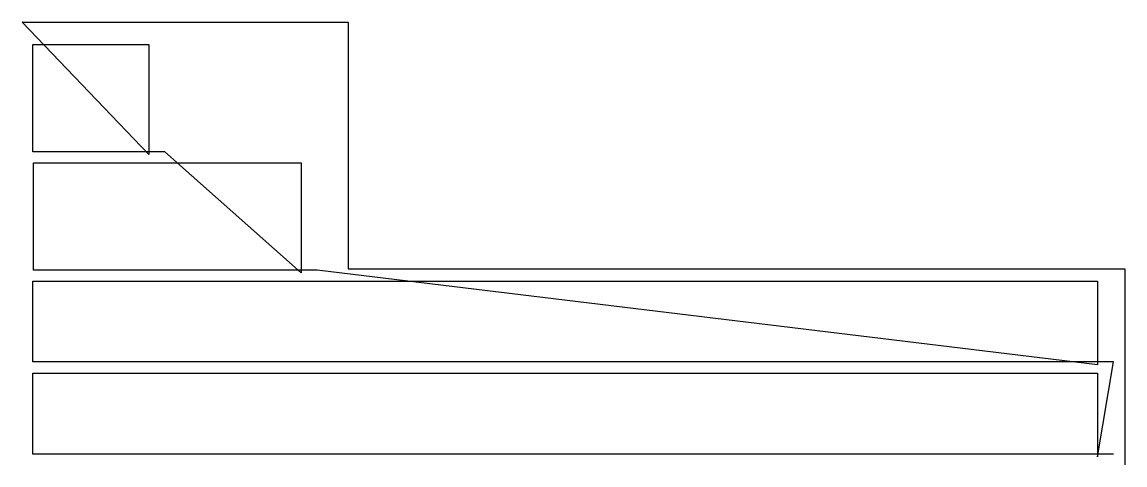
# Model space of a CAD drawing. Header units: metres. Extents: x 0 to 2068, y 0 to 829.
import ezdxf

# ---------------------------------------------------------------- set-up
doc = ezdxf.new("R2010")
doc.units = ezdxf.units.M

msp = doc.modelspace()

# ---------------------------------------------------------------- linework, layer by layer
at = {"layer": 'TOOL_0'}
for p, q in [((237.936, 581.261), (0, 829.435)), ((0, 829.435), (1, 829.435)), ((1, 829.435), (0, 829.435)), ((0, 829.435), (1, 829.435)), ((1, 829.435), (611.319, 829.435)), ((611.319, 829.435), (611.319, 367.509)), ((20.436, 586.261), (20.436, 787.761)), ((20.436, 787.761), (237.936, 787.761)), ((237.936, 787.761), (237.936, 586.261)), ((237.936, 586.261), (20.436, 586.261)), ((267.936, 586.261), (237.936, 586.261)), ((237.936, 586.261), (237.936, 581.261)), ((523.212, 359.597), (267.936, 586.261)), ((21.712, 364.597), (21.712, 566.097)), ((21.712, 566.097), (523.212, 566.097)), ((523.212, 566.097), (523.212, 364.597)), ((523.212, 364.597), (21.712, 364.597)), ((553.212, 364.597), (523.212, 364.597)), ((523.212, 364.597), (523.212, 359.597)), ((2016.637, 187.593), (553.212, 364.597)), ((611.319, 367.509), (2068.239, 367.509)), ((2068.239, 367.509), (2068.239, 0.999)), ((20.137, 192.826), (20.137, 344.326)), ((20.137, 344.326), (2016.637, 344.326)), ((2016.637, 344.326), (2016.637, 192.826)), ((2016.637, 192.826), (20.137, 192.826)), ((2016.637, 14.826), (2046.646, 192.826)), ((2046.646, 192.826), (2016.637, 192.826)), ((2016.637, 192.826), (2016.637, 187.593)), ((20.137, 20.059), (20.137, 171.559)), ((20.137, 171.559), (2016.637, 171.559)), ((2016.637, 171.559), (2016.637, 20.059)), ((2016.637, 20.059), (20.137, 20.059)), ((2046.646, 20.059), (2016.637, 20.059)), ((2016.637, 20.059), (2016.637, 14.826)), ((2068.239, 0.999), (2068.239, -0.001))]:
    msp.add_line(p, q, dxfattribs=at)

doc.saveas('drawing.dxf')
